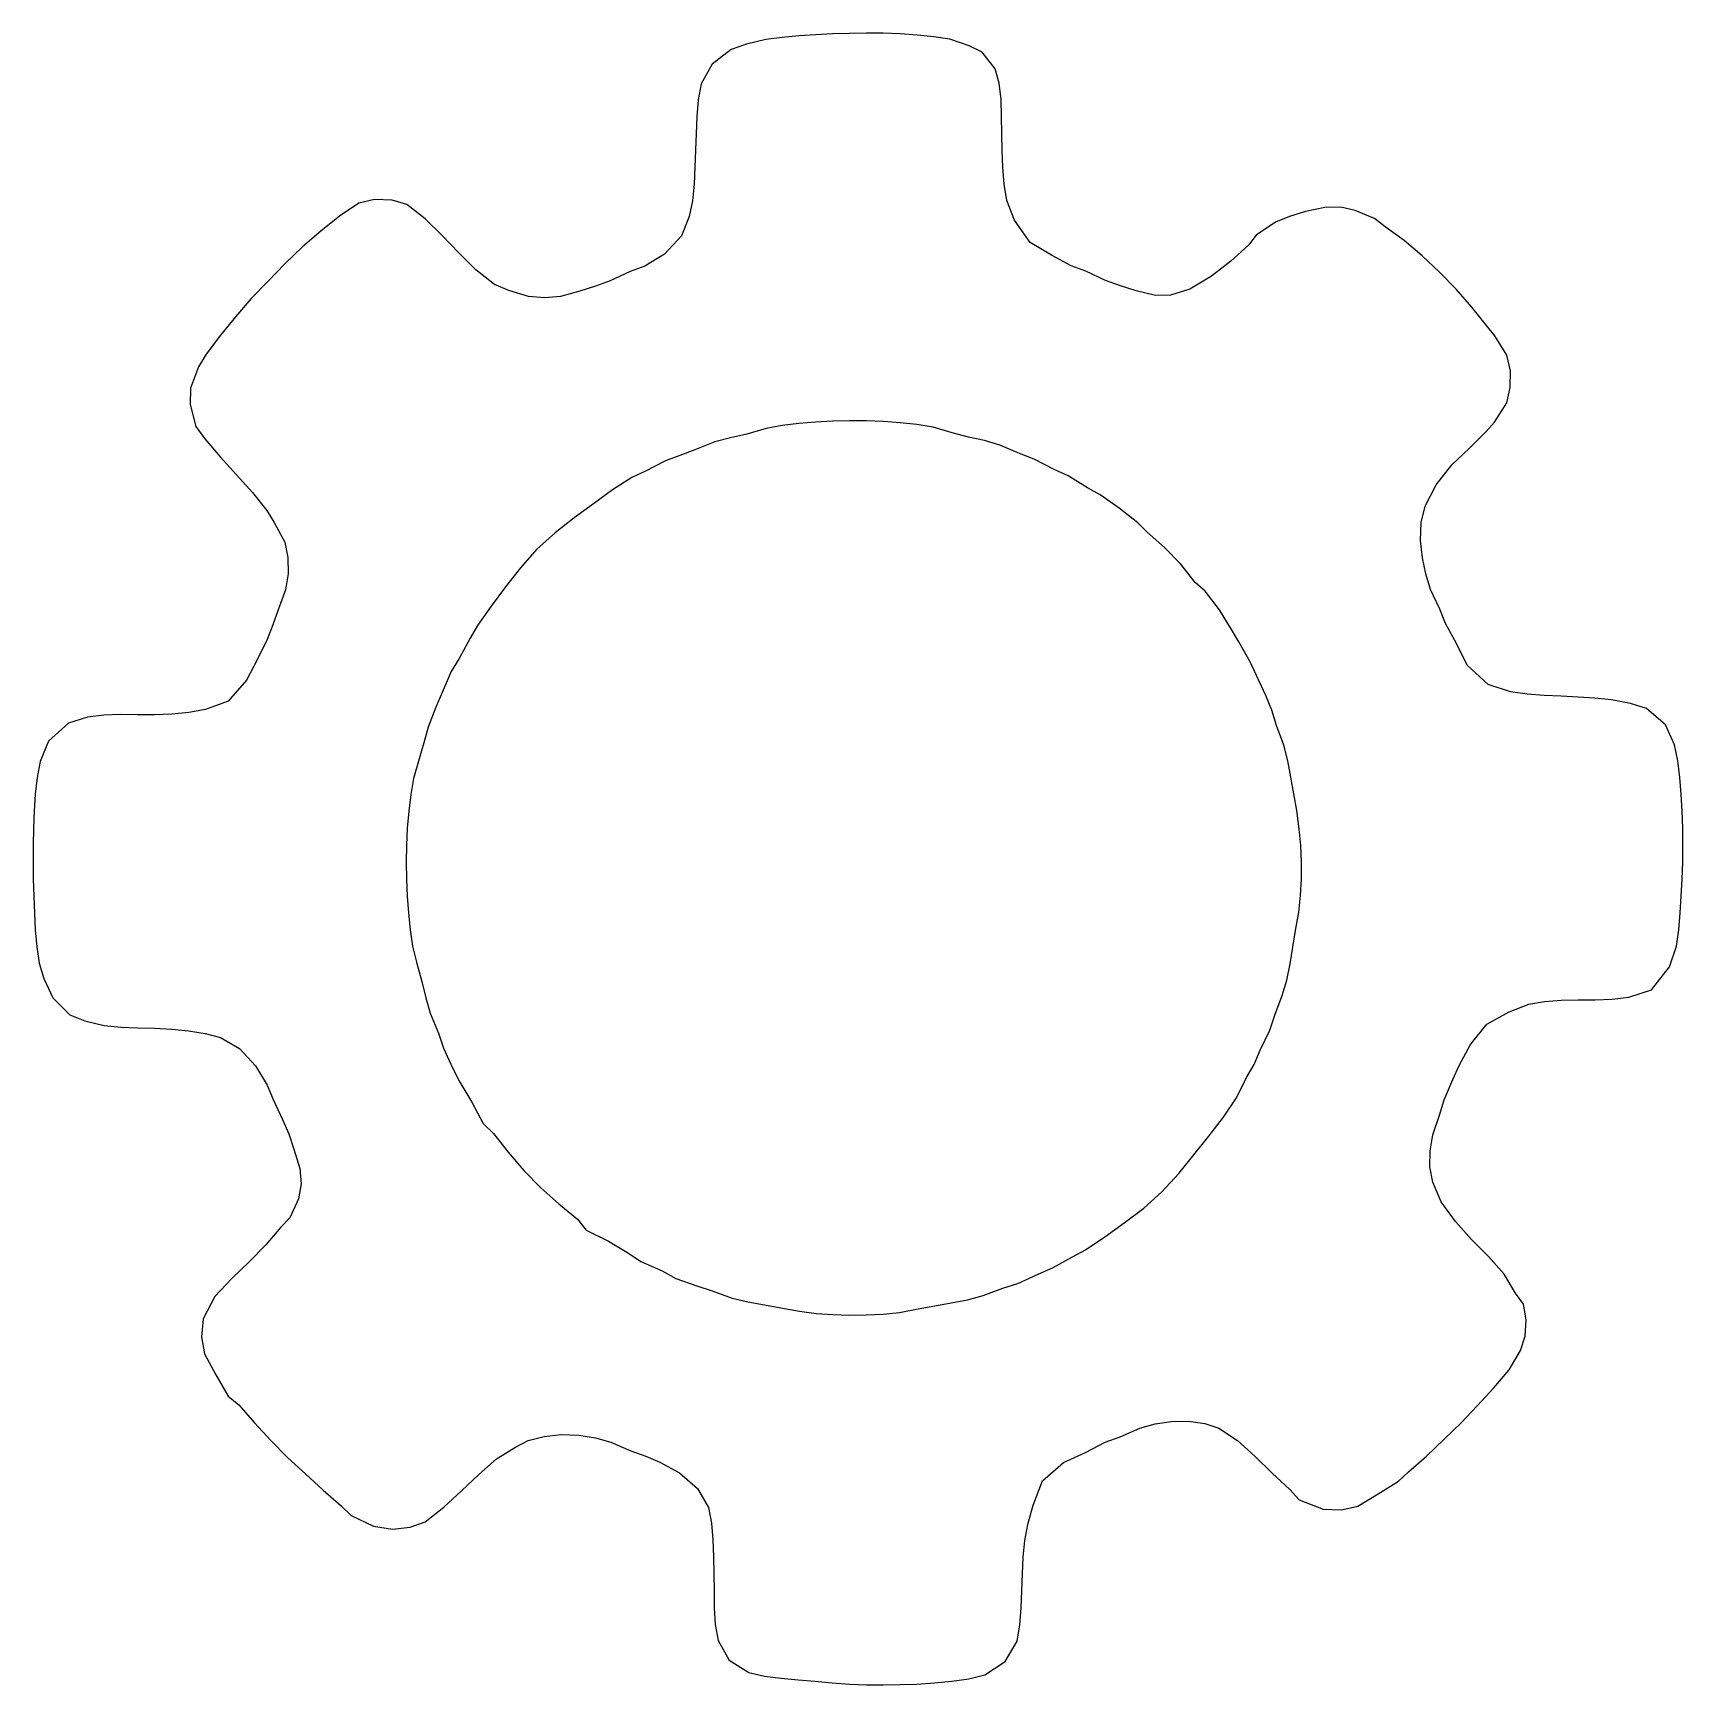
# Model space of a CAD drawing. Extents: x -48.7 to 48.7, y -48.1 to 49.4.
import ezdxf

# ---------------------------------------------------------------- set-up
doc = ezdxf.new("R2010")
doc.units = 0
doc.layers.get('0').update_dxf_attribs({"linetype": 'CONTINUOUS'})

msp = doc.modelspace()

# ---------------------------------------------------------------- linework, layer by layer
for points in [[(-0.477, -48.005), (0.508, -48.05), (1.492, -48.057), (2.492, -48.038), (3.485, -48.001), (4.526, -47.937), (5.533, -47.84), (6.536, -47.691), (7.486, -47.462), (8.69, -46.68), (9.389, -45.47), (9.549, -44.505), (9.629, -43.508), (9.677, -42.507), (9.714, -41.508), (9.758, -40.513), (9.84, -39.534), (10.019, -38.582), (10.347, -37.451), (10.899, -36.011), (12.125, -34.93), (13.423, -34.334), (14.594, -33.733), (15.468, -33.417), (16.633, -32.904), (17.536, -32.64), (18.501, -32.511), (19.5, -32.495), (20.468, -32.619), (21.298, -32.906), (22.394, -33.63), (23.431, -34.573), (24.442, -35.561), (25.48, -36.523), (26.028, -37.135), (27.453, -37.674), (28.531, -37.726), (29.502, -37.504), (30.689, -36.786), (31.893, -36.028), (32.487, -35.484), (33.546, -34.551), (34.575, -33.577), (35.586, -32.588), (36.568, -31.563), (37.531, -30.527), (38.434, -29.452), (39.102, -28.312), (39.372, -27.473), (39.425, -26.505), (39.275, -25.584), (38.797, -24.936), (38.141, -23.817), (37.213, -22.778), (36.207, -21.777), (35.252, -20.709), (34.421, -19.545), (33.918, -18.393), (33.753, -17.484), (33.756, -16.528), (33.917, -15.592), (34.307, -14.437), (34.586, -13.531), (35.101, -12.33), (35.484, -11.493), (36.153, -10.271), (37.111, -9.057), (38.42, -8.325), (39.588, -7.888), (40.519, -7.719), (41.501, -7.65), (42.496, -7.635), (43.5, -7.632), (44.506, -7.592), (45.495, -7.468), (46.832, -7.027), (47.895, -5.672), (48.301, -4.467), (48.434, -3.493), (48.517, -2.501), (48.582, -1.505), (48.635, -0.508), (48.67, 0.493), (48.682, 1.501), (48.671, 2.505), (48.638, 3.506), (48.584, 4.507), (48.504, 5.5), (48.385, 6.482), (48.191, 7.423), (47.643, 8.593), (46.536, 9.572), (45.582, 9.865), (44.461, 10.069), (43.486, 10.177), (42.496, 10.244), (41.491, 10.294), (40.491, 10.342), (39.494, 10.415), (38.509, 10.551), (37.192, 10.979), (35.947, 12.122), (35.316, 13.405), (34.664, 14.574), (34.33, 15.429), (33.778, 16.597), (33.512, 17.503), (33.312, 18.459), (33.187, 19.477), (33.244, 20.546), (33.469, 21.513), (34.127, 22.762), (35.043, 23.937), (36.092, 24.93), (37.063, 25.911), (37.559, 26.454), (38.281, 27.597), (38.493, 28.501), (38.498, 29.5), (38.298, 30.412), (37.574, 31.554), (37.083, 32.169), (36.221, 33.251), (35.295, 34.313), (34.323, 35.309), (33.287, 36.277), (32.234, 37.178), (31.107, 37.983), (30.488, 38.481), (29.346, 38.963), (28.496, 39.141), (27.547, 39.128), (26.41, 38.899), (25.469, 38.592), (24.63, 38.261), (23.502, 37.497), (23.043, 36.906), (22.006, 35.972), (20.857, 35.069), (19.584, 34.32), (18.449, 33.958), (17.551, 33.936), (16.412, 34.214), (15.5, 34.501), (14.617, 34.818), (13.446, 35.365), (12.583, 35.69), (11.415, 36.327), (10.154, 37.072), (9.241, 38.377), (8.782, 39.553), (8.627, 40.513), (8.548, 41.503), (8.508, 42.5), (8.49, 43.5), (8.477, 44.5), (8.447, 45.498), (8.343, 46.476), (8.099, 47.313), (7.338, 48.299), (6.573, 48.674), (5.428, 49.058), (4.477, 49.211), (3.486, 49.302), (2.489, 49.369), (1.497, 49.412), (0.502, 49.426), (-0.496, 49.407), (-1.494, 49.37), (-2.491, 49.32), (-3.484, 49.258), (-4.464, 49.171), (-5.427, 49.036), (-6.567, 48.762), (-7.476, 48.451), (-8.604, 47.587), (-9.25, 46.425), (-9.429, 45.492), (-9.509, 44.5), (-9.551, 43.502), (-9.587, 42.505), (-9.623, 41.503), (-9.669, 40.508), (-9.756, 39.533), (-9.95, 38.597), (-10.413, 37.452), (-11.41, 36.368), (-12.578, 35.678), (-13.443, 35.356), (-14.614, 34.799), (-15.494, 34.483), (-16.4, 34.188), (-17.559, 33.872), (-18.495, 33.806), (-19.447, 33.886), (-20.594, 34.232), (-21.447, 34.586), (-22.538, 35.459), (-23.553, 36.449), (-24.53, 37.471), (-25.535, 38.463), (-26.62, 39.311), (-27.482, 39.566), (-28.52, 39.601), (-29.443, 39.395), (-30.598, 38.626), (-31.695, 37.736), (-32.78, 36.81), (-33.812, 35.815), (-34.8, 34.78), (-35.792, 33.757), (-36.721, 32.681), (-37.613, 31.587), (-38.452, 30.469), (-38.91, 29.728), (-39.383, 28.475), (-39.399, 27.514), (-39.069, 26.206), (-38.534, 25.476), (-37.62, 24.391), (-36.659, 23.351), (-35.714, 22.32), (-34.886, 21.251), (-34.435, 20.536), (-33.824, 19.373), (-33.635, 18.483), (-33.62, 17.515), (-33.768, 16.569), (-34.216, 15.391), (-34.522, 14.508), (-34.849, 13.635), (-35.431, 12.468), (-36.08, 11.233), (-37.151, 9.997), (-38.499, 9.497), (-39.481, 9.324), (-40.485, 9.226), (-41.498, 9.193), (-42.507, 9.201), (-43.5, 9.208), (-44.49, 9.179), (-45.45, 9.059), (-46.587, 8.695), (-47.752, 7.639), (-48.257, 6.447), (-48.429, 5.489), (-48.539, 4.504), (-48.607, 3.507), (-48.647, 2.502), (-48.668, 1.503), (-48.672, 0.5), (-48.659, -0.507), (-48.633, -1.506), (-48.594, -2.504), (-48.543, -3.503), (-48.458, -4.495), (-48.311, -5.463), (-48.028, -6.36), (-47.513, -7.509), (-46.51, -8.514), (-45.619, -8.867), (-44.472, -9.147), (-43.494, -9.237), (-42.494, -9.276), (-41.497, -9.307), (-40.491, -9.358), (-39.493, -9.454), (-38.524, -9.606), (-37.618, -9.858), (-36.5, -10.5), (-35.544, -11.528), (-34.853, -12.664), (-34.5, -13.5), (-33.958, -14.697), (-33.584, -15.533), (-33.293, -16.43), (-32.927, -17.582), (-32.852, -18.494), (-33.004, -19.365), (-33.521, -20.486), (-34.043, -21.037), (-34.939, -22.079), (-35.925, -23.079), (-36.933, -24.071), (-37.937, -25.134), (-38.626, -26.454), (-38.73, -27.514), (-38.549, -28.521), (-37.896, -29.76), (-37.15, -31.006), (-36.535, -31.528), (-35.596, -32.584), (-34.646, -33.634), (-33.645, -34.655), (-32.589, -35.6), (-31.551, -36.558), (-30.496, -37.495), (-29.897, -38.053), (-28.578, -38.688), (-27.466, -38.862), (-26.418, -38.748), (-25.543, -38.433), (-24.438, -37.571), (-23.399, -36.61), (-22.373, -35.639), (-21.328, -34.719), (-20.212, -34.032), (-19.451, -33.637), (-18.521, -33.403), (-17.517, -33.273), (-16.477, -33.309), (-15.494, -33.479), (-14.577, -33.725), (-13.398, -34.237), (-12.524, -34.558), (-11.682, -34.914), (-10.529, -35.548), (-9.465, -36.47), (-8.821, -37.594), (-8.638, -38.514), (-8.562, -39.502), (-8.526, -40.501), (-8.502, -41.5), (-8.49, -42.5), (-8.476, -43.5), (-8.417, -44.493), (-8.245, -45.438), (-7.595, -46.59), (-6.444, -47.322), (-5.505, -47.529), (-4.523, -47.657), (-3.527, -47.756), (-2.523, -47.842), (-1.52, -47.927), (-0.477, -48.005)], [(-3.447, -26.006), (-2.467, -26.136), (-1.488, -26.204), (-0.5, -26.231), (0.491, -26.22), (1.481, -26.172), (2.46, -26.07), (3.563, -25.868), (4.536, -25.682), (5.503, -25.514), (6.464, -25.336), (7.384, -25.079), (8.548, -24.642), (9.445, -24.357), (10.64, -23.822), (11.473, -23.445), (12.657, -22.79), (13.434, -22.386), (14.57, -21.607), (15.718, -20.785), (16.863, -19.918), (17.94, -18.955), (18.93, -17.874), (19.828, -16.769), (20.705, -15.663), (21.571, -14.549), (22.34, -13.414), (22.923, -12.204), (23.39, -11.45), (23.737, -10.602), (24.302, -9.426), (24.594, -8.532), (25.028, -7.371), (25.315, -6.457), (25.5, -5.5), (25.662, -4.528), (25.829, -3.542), (26.011, -2.458), (26.12, -1.476), (26.168, -0.493), (26.17, 0.493), (26.129, 1.481), (26.045, 2.464), (25.889, 3.545), (25.721, 4.537), (25.551, 5.511), (25.37, 6.47), (25.123, 7.401), (24.695, 8.562), (24.419, 9.47), (24.069, 10.325), (23.51, 11.505), (23.135, 12.323), (22.483, 13.49), (22.039, 14.232), (21.341, 15.396), (20.483, 16.487), (19.901, 17.004), (19.063, 18.087), (18.085, 19.071), (17.056, 19.989), (16.513, 20.516), (15.414, 21.381), (14.29, 22.177), (13.553, 22.594), (12.398, 23.3), (11.576, 23.66), (10.409, 24.287), (9.542, 24.607), (8.373, 25.096), (7.464, 25.373), (6.52, 25.582), (5.57, 25.824), (4.439, 26.164), (3.474, 26.331), (2.494, 26.431), (1.5, 26.497), (0.501, 26.538), (-0.5, 26.549), (-1.501, 26.522), (-2.497, 26.466), (-3.488, 26.384), (-4.466, 26.269), (-5.42, 26.08), (-6.554, 25.759), (-7.51, 25.538), (-8.442, 25.31), (-9.616, 24.837), (-10.502, 24.504), (-11.362, 24.174), (-12.531, 23.564), (-13.338, 23.195), (-14.479, 22.466), (-15.605, 21.653), (-16.749, 20.82), (-17.868, 19.923), (-18.968, 18.956), (-19.91, 17.866), (-20.798, 16.744), (-21.648, 15.604), (-22.442, 14.466), (-22.875, 13.707), (-23.538, 12.52), (-24.004, 11.741), (-24.534, 10.514), (-24.897, 9.651), (-25.363, 8.457), (-25.606, 7.531), (-25.88, 6.596), (-26.218, 5.444), (-26.386, 4.482), (-26.505, 3.501), (-26.591, 2.508), (-26.642, 1.504), (-26.659, 0.502), (-26.643, -0.504), (-26.596, -1.507), (-26.524, -2.502), (-26.423, -3.489), (-26.28, -4.458), (-26.051, -5.41), (-25.725, -6.553), (-25.499, -7.5), (-25.245, -8.418), (-24.747, -9.59), (-24.444, -10.478), (-23.894, -11.682), (-23.489, -12.495), (-22.79, -13.674), (-22.103, -14.915), (-21.511, -15.508), (-20.635, -16.607), (-19.721, -17.702), (-18.712, -18.722), (-17.64, -19.671), (-16.548, -20.562), (-16.027, -21.219), (-14.723, -21.862), (-13.537, -22.567), (-12.802, -23.076), (-11.551, -23.615), (-10.741, -24.08), (-9.499, -24.497), (-8.595, -24.793), (-7.427, -25.227), (-6.488, -25.445), (-5.522, -25.624), (-4.539, -25.797), (-3.447, -26.006)]]:
    msp.add_lwpolyline(points)

doc.saveas('drawing.dxf')
